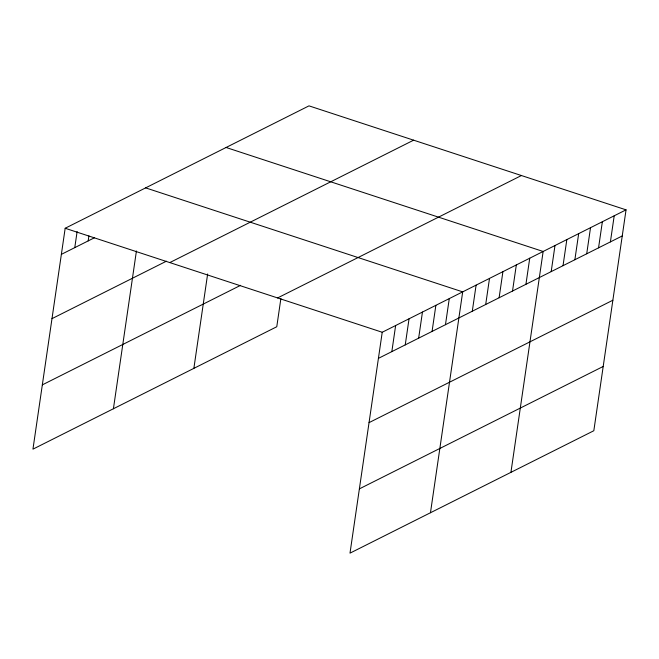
<?xml version="1.0" encoding="UTF-8"?>
<svg xmlns="http://www.w3.org/2000/svg" width="659" height="659" viewBox="0 0 659 659"><rect width="100%" height="100%" fill="white"/><g stroke="black" fill="none" stroke-linecap="round" stroke-linejoin="round"><path stroke-width="0.99" d="M626.05 209.85L382.228 332.26L350.003 553.14L593.825 430.731L626.05 209.85L308.997 105.86L65.175 228.269L32.95 449.15L276.772 326.74L280.891 298.494M74.772 247.636L77.119 231.573M88.182 240.906L88.916 235.881M113.414 408.753L136.429 250.98M193.87 368.356L207.643 273.979M391.833 351.626L395.639 325.53M405.244 344.896L409.05 318.799M418.654 338.158L422.46 312.061M432.065 331.428L435.871 305.331M445.468 324.698L449.281 298.601M430.467 512.743L462.692 291.871L145.631 187.873M472.289 311.229L476.103 285.133M485.699 304.499L489.505 278.403M499.11 297.769L502.916 271.673M512.521 291.031L516.326 264.934M525.931 284.301L529.737 258.204M510.931 472.346L543.148 251.474L226.095 147.484M551.188 271.623L554.993 245.527M563.025 265.676L566.839 239.579M574.87 259.737L578.676 233.632M586.716 253.789L590.522 227.693M598.553 247.842L602.367 221.745M610.399 241.894L614.204 215.798M61.361 254.366L94.443 237.759M51.987 318.643L166.422 261.195M169.8 262.587L413.621 140.178M42.324 384.872L240.601 285.331M277.596 297.942L521.426 175.533M378.423 358.356L622.244 235.947M369.04 422.633L612.862 300.224M359.386 488.863L603.207 366.453M65.175 228.269L382.228 332.26"/></g></svg>
